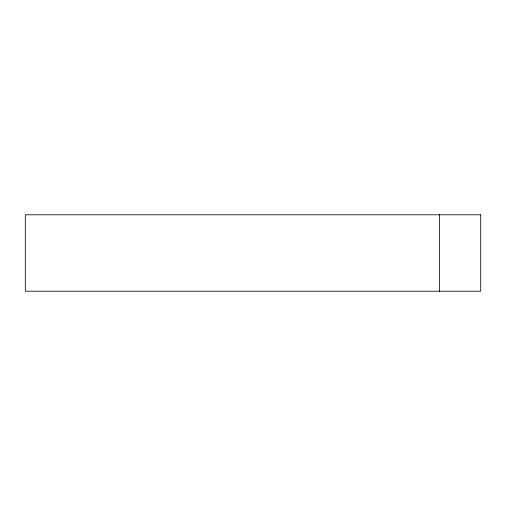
<?xml version="1.0" encoding="UTF-8"?>
<svg xmlns="http://www.w3.org/2000/svg" width="506" height="506" viewBox="0 0 506 506"><rect width="100%" height="100%" fill="white"/><g stroke="black" fill="none" stroke-linecap="round" stroke-linejoin="round"><path stroke-width="0.76" d="M439.486 214.791L439.486 291.209M480.7 214.791L25.3 214.791L25.3 291.209L480.7 291.209L480.7 214.791"/></g></svg>
